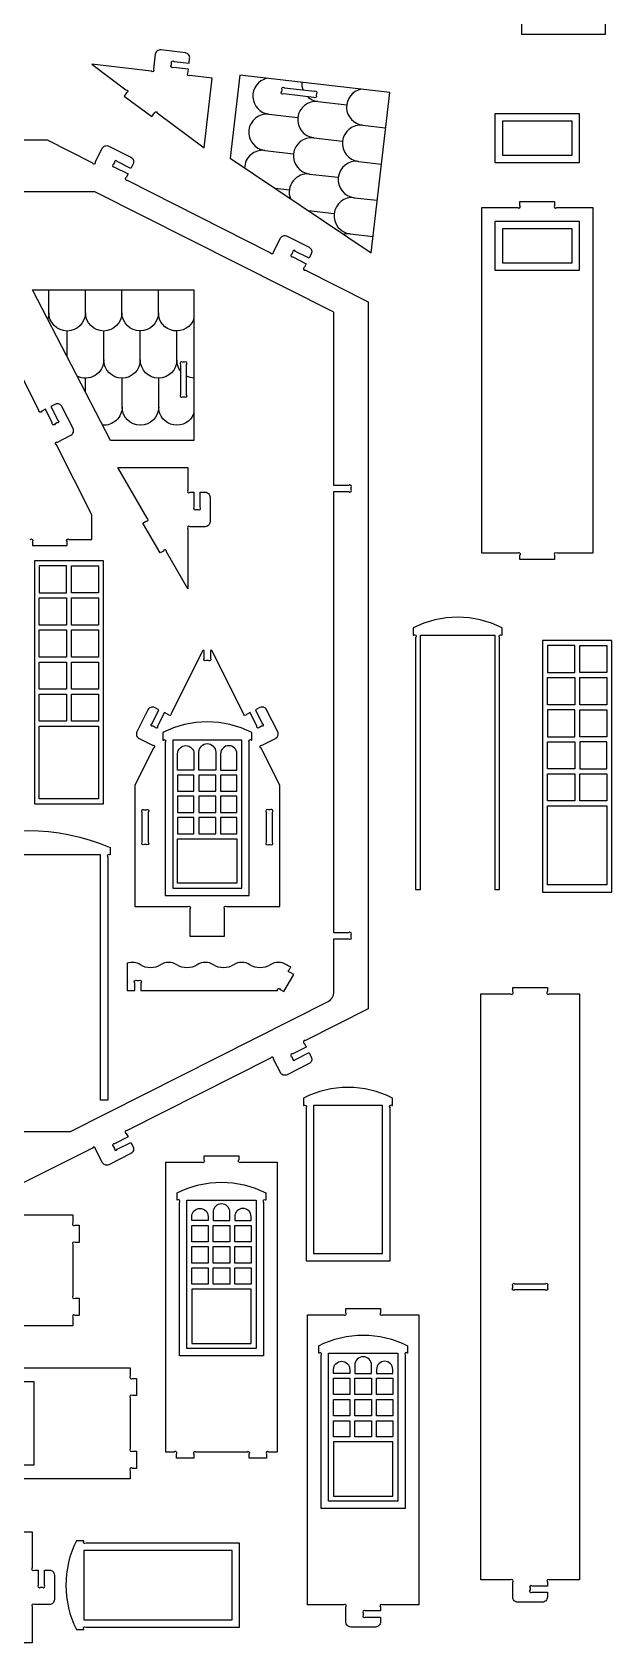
# Model space of a CAD drawing. Extents: x -1973 to 2178, y -1696 to 1934.
# Drawn here: x 1536 to 2099, y -1670 to -103 of the extents above; entities that cross this region are included whole.
import ezdxf

# ---------------------------------------------------------------- set-up
doc = ezdxf.new("R2010")
doc.units = 0
doc.header["$MEASUREMENT"] = 0
doc.layers.get('0').update_dxf_attribs({"linetype": 'CONTINUOUS'})

msp = doc.modelspace()

# ---------------------------------------------------------------- linework, layer by layer
for points in [[(2008.6, 45.8), (2008.9, 45.8, -1), (2011, 43.7), (2011, -105.4), (2092.6, -105.4), (2092.6, 43.7, -1), (2094.7, 45.8), (2095, 45.8), (2095, 53, 0.238913), (2008.6, 53)], [(1710.5, -148.1), (1688.8, -145.6, -1), (1686.9, -143.3), (1687.4, -139.4), (1672.8, -137.7, -1), (1670.9, -135.4), (1671.1, -133.6, -1), (1673.5, -131.8), (1688.1, -133.5), (1688.6, -128.7, 0.414214), (1684.4, -123.4), (1660.5, -120.6, 0.414214), (1655.2, -124.8), (1653.5, -139.4, -1), (1651.2, -141.3), (1593.4, -134.6), (1626.7, -159.4, -1), (1627.2, -162.3), (1624.9, -165.5), (1651.9, -185.5), (1654.2, -182.4, -1), (1657.1, -181.9), (1702.7, -215.8)], [(1809.3, -166.8), (1780.1, -163.4, -1), (1778.2, -161), (1778.4, -159.3, -1), (1780.8, -157.4), (1809.9, -160.8, -1), (1811.8, -163.1), (1811.6, -164.9, -1)], [(1972.4, -274), (2007.5, -274, 1), (2009.6, -271.9), (2009.6, -268), (2043.2, -268), (2043.2, -271), (2043.2, -271.9, 1), (2045.3, -274), (2080.4, -274), (2080.4, -610), (2045.3, -610, 1), (2043.2, -612.1), (2043.2, -616), (2009.6, -616), (2009.6, -612.1, 1), (2007.5, -610), (1972.4, -610)], [(1679.6, -426.5), (1679.6, -455.9, 1), (1681.8, -458), (1683.5, -458, 1), (1685.6, -455.9), (1685.6, -426.5, 1), (1683.5, -424.4), (1681.8, -424.4, 1)], [(1686.8, -526.7), (1686.8, -548.6, 1), (1689, -550.7), (1692.8, -550.7), (1692.8, -565.4, 1), (1695, -567.5), (1696.7, -567.5, 1), (1698.8, -565.4), (1698.8, -550.7), (1703.6, -550.7, -0.414214), (1708.4, -555.5), (1708.4, -579.5, -0.414214), (1703.6, -584.3), (1689, -584.3, 1), (1686.8, -586.4), (1686.8, -644.6), (1666.1, -608.7, 1), (1663.2, -607.9), (1659.8, -609.8), (1643, -580.7), (1646.4, -578.8, 1), (1647.2, -575.9), (1618.8, -526.7)], [(1913, -937), (1913, -689.8), (1985, -689.8), (1985, -937), (1989.8, -937), (1989.8, -692, -1), (1991.9, -689.8), (1992.2, -689.8), (1992.2, -682.6, 0.238913), (1905.8, -682.6), (1905.8, -689.8), (1906.1, -689.8, -1), (1908.2, -692), (1908.2, -937)], [(1635.2, -953.7), (1686.8, -953.7, -1), (1688.9, -955.8), (1688.9, -982.5), (1722.5, -982.5), (1722.5, -955.8, -1), (1724.6, -953.7), (1776.2, -953.7), (1776.2, -835.7), (1758, -799.7, -1), (1758.9, -796.8), (1772, -790.2, 0.414214), (1774.2, -783.8), (1763.4, -762.3, 0.414214), (1756.9, -760.2), (1752.6, -762.4), (1759.2, -775.5, -1), (1758.3, -778.3), (1756.7, -779.1, -1), (1753.9, -778.2), (1747.3, -765.1), (1743.8, -766.8, -1), (1741, -765.9), (1710.1, -704.8), (1708.7, -704.8), (1708.7, -712.3, -1), (1706.6, -714.4), (1704.8, -714.4, -1), (1702.7, -712.3), (1702.7, -704.8), (1701.3, -704.8), (1670.5, -765.9, -1), (1667.6, -766.8), (1664.2, -765.1), (1657.5, -778.2, -1), (1654.7, -779.1), (1653.1, -778.3, -1), (1652.2, -775.5), (1658.8, -762.4), (1654.5, -760.2, 0.414214), (1648.1, -762.3), (1637.3, -783.8, 0.414214), (1639.4, -790.2), (1652.5, -796.8, -1), (1653.4, -799.7), (1635.2, -835.7)], [(1662.5, -791.7), (1662.8, -791.7, -1), (1664.9, -793.8), (1664.9, -942.9), (1746.5, -942.9), (1746.5, -793.8, -1), (1748.6, -791.7), (1748.9, -791.7), (1748.9, -784.5, 0.238913), (1662.5, -784.5)], [(1692.8, -805.1), (1692.8, -821), (1676.9, -821), (1676.9, -805.1, -1)], [(1697.6, -821), (1697.6, -803.4, -1), (1713.9, -803.4), (1713.9, -821)], [(1718.7, -805.1), (1718.7, -821), (1734.5, -821), (1734.5, -805.1, 1)], [(1648.4, -861.9), (1648.4, -891.2, -1), (1646.3, -893.3), (1644.5, -893.3, -1), (1642.4, -891.2), (1642.4, -861.9, -1), (1644.5, -859.7), (1646.3, -859.7, -1)], [(1763, -861.9), (1763, -891.2, 1), (1765.1, -893.3), (1766.9, -893.3, 1), (1769, -891.2), (1769, -861.9, 1), (1766.9, -859.7), (1765.1, -859.7, 1)], [(1611.4, -903.5), (1611.1, -903.5, 1), (1609, -905.6), (1609, -1142), (1601.8, -1142), (1601.8, -903.5), (1460.2, -903.5), (1460.2, -1142), (1453, -1142), (1453, -905.6, 1), (1450.9, -903.5), (1450.6, -903.5), (1450.6, -896.3, -0.205755), (1611.4, -896.3)], [(1789.7, -1019.7), (1786.3, -1017.8, -1), (1785.6, -1014.9), (1787, -1012.4, -0.068104), (1782.7, -1010.3, 0.300981), (1766.8, -1010.3, -0.300981), (1747.2, -1010.3, 0.300981), (1731.3, -1010.3, -0.300981), (1711.7, -1010.3, 0.300981), (1695.8, -1010.3, -0.300981), (1676.2, -1010.3, 0.300981), (1660.3, -1010.3, -0.300981), (1640.8, -1010.3, 0.236244), (1628, -1008.8), (1628, -1035.3), (1635.2, -1035.3), (1635.2, -1027.9, -1), (1637.3, -1025.7), (1639, -1025.7, -1), (1641.2, -1027.9), (1641.2, -1035.3), (1773.8, -1035.3), (1773.8, -1035.2, -1), (1776.7, -1034.4), (1780.1, -1036.4)], [(1971.4, -1038.5), (2000.5, -1038.5, 1), (2002.6, -1036.3), (2002.6, -1032.5), (2036.2, -1032.5), (2036.2, -1036.3, 1), (2038.3, -1038.5), (2067.4, -1038.5), (2067.4, -1608.5), (2038.3, -1608.5, 1), (2036.2, -1610.6), (2036.2, -1614.5), (2021.5, -1614.5, 1), (2019.4, -1616.6), (2019.4, -1618.3, 1), (2021.5, -1620.5), (2036.2, -1620.5), (2036.2, -1625.3, -0.414214), (2031.4, -1630.1), (2007.4, -1630.1, -0.414214), (2002.6, -1625.3), (2002.6, -1610.6, 1), (2000.5, -1608.5), (1971.4, -1608.5)], [(1799.3, -1147.1), (1799.6, -1147.1, -1), (1801.7, -1149.2), (1801.7, -1298.3), (1883.3, -1298.3), (1883.3, -1149.2, -1), (1885.5, -1147.1), (1885.7, -1147.1), (1885.7, -1139.9, 0.238913), (1799.3, -1139.9)], [(1665.5, -1202.1), (1700.6, -1202.1, 1), (1702.7, -1199.9), (1702.7, -1196.1), (1736.3, -1196.1), (1736.3, -1199.1), (1736.3, -1199.9, 1), (1738.4, -1202.1), (1773.5, -1202.1), (1773.5, -1484.1), (1765.4, -1484.1, 1), (1763.3, -1486.2), (1763.3, -1490.1), (1746.5, -1490.1), (1746.5, -1486.2, 1), (1744.4, -1484.1), (1694.6, -1484.1, 1), (1692.5, -1486.2), (1692.5, -1490.1), (1675.7, -1490.1), (1675.7, -1486.2, 1), (1673.6, -1484.1), (1665.5, -1484.1)], [(1762.7, -1239.3), (1762.4, -1239.3, 1), (1760.3, -1241.4), (1760.3, -1390.5), (1678.7, -1390.5), (1678.7, -1241.4, 1), (1676.6, -1239.3), (1676.3, -1239.3), (1676.3, -1232.1, -0.238913), (1762.7, -1232.1)], [(1706.5, -1255.1), (1706.5, -1259), (1690.7, -1259), (1690.7, -1255.1, -1)], [(1727.7, -1259), (1727.7, -1251, 1), (1711.3, -1251), (1711.3, -1259)], [(1732.5, -1255.1), (1732.5, -1259), (1748.3, -1259), (1748.3, -1255.1, 1)], [(1293.1, -1361.4), (1293.1, -1326.3, 1), (1290.9, -1324.2), (1287.1, -1324.2), (1287.1, -1290.6), (1290.1, -1290.6), (1290.9, -1290.6, 1), (1293.1, -1288.5), (1293.1, -1253.4), (1575.1, -1253.4), (1575.1, -1261.5, 1), (1577.2, -1263.6), (1581.1, -1263.6), (1581.1, -1280.4), (1577.2, -1280.4, 1), (1575.1, -1282.5), (1575.1, -1332.3, 1), (1577.2, -1334.4), (1581.1, -1334.4), (1581.1, -1351.2), (1577.2, -1351.2, 1), (1575.1, -1353.3), (1575.1, -1361.4)], [(2004.7, -1320.5), (2034.1, -1320.5, -1), (2036.2, -1322.6), (2036.2, -1324.3, -1), (2034.1, -1326.5), (2004.7, -1326.5, -1), (2002.6, -1324.3), (2002.6, -1322.6, -1)], [(1874, -1344.7), (1874, -1348.6, 1), (1876.1, -1350.7), (1911.2, -1350.7), (1911.2, -1632.7), (1876.1, -1632.7, 1), (1874, -1634.8), (1874, -1638.7), (1859.3, -1638.7, 1), (1857.2, -1640.8), (1857.2, -1642.6, 1), (1859.3, -1644.7), (1874, -1644.7), (1874, -1649.5, -0.414214), (1869.2, -1654.3), (1845.2, -1654.3, -0.414214), (1840.4, -1649.5), (1840.4, -1634.8, 1), (1838.3, -1632.7), (1803.2, -1632.7), (1803.2, -1350.7), (1838.3, -1350.7, 1), (1840.4, -1348.6), (1840.4, -1344.7)], [(1900.4, -1387.9), (1900.1, -1387.9, 1), (1898, -1390), (1898, -1539.1), (1816.4, -1539.1), (1816.4, -1390, 1), (1814.3, -1387.9), (1814, -1387.9), (1814, -1380.7, -0.238913), (1900.4, -1380.7)], [(1865.4, -1407.6), (1865.4, -1399.7, 1), (1849, -1399.7), (1849, -1407.6)], [(1294.8, -1510.2), (1294.8, -1475.2, 1), (1292.7, -1473), (1288.8, -1473), (1288.8, -1439.4), (1291.8, -1439.4), (1292.7, -1439.4, 1), (1294.8, -1437.3), (1294.8, -1402.3), (1630.8, -1402.3), (1630.8, -1410.3, 1), (1632.9, -1412.5), (1636.8, -1412.5), (1636.8, -1429.3), (1632.9, -1429.3, 1), (1630.8, -1431.4), (1630.8, -1481.1, 1), (1632.9, -1483.2), (1636.8, -1483.2), (1636.8, -1500), (1632.9, -1500, 1), (1630.8, -1502.2), (1630.8, -1510.2)], [(1844.2, -1403.8), (1844.2, -1407.6), (1828.4, -1407.6), (1828.4, -1403.8, -1)], [(1870.2, -1403.8), (1870.2, -1407.6), (1886, -1407.6), (1886, -1403.8, 1)], [(1386, -1413), (1386, -1413.3, 1), (1388.1, -1415.4), (1537.2, -1415.4), (1537.2, -1497), (1388.1, -1497, 1), (1386, -1499.2), (1386, -1499.4), (1378.8, -1499.4, -0.238913), (1378.8, -1413)], [(1247.5, -1598.9), (1251.4, -1598.9, 1), (1253.5, -1596.7), (1253.5, -1561.7), (1535.5, -1561.7), (1535.5, -1596.7, 1), (1537.7, -1598.9), (1541.5, -1598.9), (1541.5, -1613.5, 1), (1543.7, -1615.7), (1545.4, -1615.7, 1), (1547.5, -1613.5), (1547.5, -1598.9), (1552.3, -1598.9, -0.414214), (1557.1, -1603.7), (1557.1, -1627.7, -0.414214), (1552.3, -1632.5), (1537.7, -1632.5, 1), (1535.5, -1634.6), (1535.5, -1669.6), (1253.5, -1669.6), (1253.5, -1634.6, 1), (1251.4, -1632.5), (1247.5, -1632.5)], [(1585.8, -1656.8), (1585.8, -1656.6, -1), (1587.9, -1654.4), (1737, -1654.4), (1737, -1572.8), (1587.9, -1572.8, -1), (1585.8, -1570.7), (1585.8, -1570.4), (1578.6, -1570.4, 0.238913), (1578.6, -1656.8)]]:
    msp.add_lwpolyline(points, format="xyb", close=True)
for points in [[(1737.3, -145.2), (1728, -225.9), (1865, -317.8), (1883, -162)], [(1985.6, -182.4), (2067.2, -182.4), (2067.2, -230.4), (1985.6, -230.4)], [(2060, -223.2), (1992.8, -223.2), (1992.8, -189.6), (2060, -189.6)], [(1985.6, -287.2), (2067.2, -287.2), (2067.2, -335.2), (1985.6, -335.2)], [(2060, -328), (1992.8, -328), (1992.8, -294.4), (2060, -294.4)], [(1692.8, -500.5), (1611.6, -500.5), (1536, -353.8), (1692.8, -353.8)], [(1604.9, -617.5), (1537.7, -617.5), (1537.7, -853.7), (1604.9, -853.7)], [(1542.5, -648.7), (1568.9, -648.7), (1568.9, -622.3), (1542.5, -622.3)], [(1600.1, -648.7), (1573.7, -648.7), (1573.7, -622.3), (1600.1, -622.3)], [(1542.5, -679.9), (1542.5, -653.5), (1568.9, -653.5), (1568.9, -679.9)], [(1600.1, -679.9), (1573.7, -679.9), (1573.7, -653.5), (1600.1, -653.5)], [(1542.5, -684.7), (1568.9, -684.7), (1568.9, -711.1), (1542.5, -711.1)], [(1573.7, -711.1), (1573.7, -684.7), (1600.1, -684.7), (1600.1, -711.1)], [(2098.8, -695), (2031.6, -695), (2031.6, -939.8), (2098.8, -939.8)], [(2062.8, -726.2), (2062.8, -699.8), (2036.4, -699.8), (2036.4, -726.2)], [(2067.6, -699.8), (2094, -699.8), (2094, -726.2), (2067.6, -726.2)], [(1568.9, -742.3), (1542.5, -742.3), (1542.5, -715.9), (1568.9, -715.9)], [(1573.7, -742.3), (1573.7, -715.9), (1600.1, -715.9), (1600.1, -742.3)], [(2062.8, -757.4), (2036.4, -757.4), (2036.4, -731), (2062.8, -731)], [(2067.6, -757.4), (2067.6, -731), (2094, -731), (2094, -757.4)], [(1568.9, -773.5), (1542.5, -773.5), (1542.5, -747.1), (1568.9, -747.1)], [(1573.7, -773.5), (1573.7, -747.1), (1600.1, -747.1), (1600.1, -773.5)], [(2036.4, -788.6), (2062.8, -788.6), (2062.8, -762.2), (2036.4, -762.2)], [(2067.6, -788.6), (2067.6, -762.2), (2094, -762.2), (2094, -788.6)], [(1600.1, -848.9), (1542.5, -848.9), (1542.5, -778.3), (1600.1, -778.3)], [(1739.3, -791.7), (1672.1, -791.7), (1672.1, -935.7), (1739.3, -935.7)], [(2062.8, -819.8), (2036.4, -819.8), (2036.4, -793.4), (2062.8, -793.4)], [(2067.6, -819.8), (2094, -819.8), (2094, -793.4), (2067.6, -793.4)], [(1676.9, -841.6), (1692.8, -841.6), (1692.8, -825.8), (1676.9, -825.8)], [(1697.6, -841.6), (1713.9, -841.6), (1713.9, -825.8), (1697.6, -825.8)], [(1718.7, -841.6), (1734.5, -841.6), (1734.5, -825.8), (1718.7, -825.8)], [(2036.4, -824.6), (2062.8, -824.6), (2062.8, -851), (2036.4, -851)], [(2067.6, -851), (2067.6, -824.6), (2094, -824.6), (2094, -851)], [(1676.9, -862.2), (1692.8, -862.2), (1692.8, -846.4), (1676.9, -846.4)], [(1697.6, -862.2), (1713.9, -862.2), (1713.9, -846.4), (1697.6, -846.4)], [(1718.7, -862.2), (1734.5, -862.2), (1734.5, -846.4), (1718.7, -846.4)], [(2036.4, -855.8), (2094, -855.8), (2094, -932.6), (2036.4, -932.6)], [(1676.9, -882.9), (1692.8, -882.9), (1692.8, -867), (1676.9, -867)], [(1697.6, -882.9), (1713.9, -882.9), (1713.9, -867), (1697.6, -867)], [(1718.7, -882.9), (1734.5, -882.9), (1734.5, -867), (1718.7, -867)], [(1734.5, -930.9), (1676.9, -930.9), (1676.9, -887.7), (1734.5, -887.7)], [(1876.1, -1147.1), (1808.9, -1147.1), (1808.9, -1291.1), (1876.1, -1291.1)], [(1685.9, -1239.3), (1753.1, -1239.3), (1753.1, -1383.3), (1685.9, -1383.3)], [(1706.5, -1279.6), (1690.7, -1279.6), (1690.7, -1263.8), (1706.5, -1263.8)], [(1727.7, -1279.6), (1711.3, -1279.6), (1711.3, -1263.8), (1727.7, -1263.8)], [(1748.3, -1279.6), (1732.5, -1279.6), (1732.5, -1263.8), (1748.3, -1263.8)], [(1706.5, -1300.3), (1690.7, -1300.3), (1690.7, -1284.4), (1706.5, -1284.4)], [(1727.7, -1300.3), (1711.3, -1300.3), (1711.3, -1284.4), (1727.7, -1284.4)], [(1748.3, -1300.3), (1732.5, -1300.3), (1732.5, -1284.4), (1748.3, -1284.4)], [(1706.5, -1320.9), (1690.7, -1320.9), (1690.7, -1305.1), (1706.5, -1305.1)], [(1727.7, -1320.9), (1711.3, -1320.9), (1711.3, -1305.1), (1727.7, -1305.1)], [(1748.3, -1320.9), (1732.5, -1320.9), (1732.5, -1305.1), (1748.3, -1305.1)], [(1690.7, -1378.5), (1748.3, -1378.5), (1748.3, -1325.7), (1690.7, -1325.7)], [(1823.6, -1387.9), (1890.8, -1387.9), (1890.8, -1531.9), (1823.6, -1531.9)], [(1844.2, -1428.3), (1828.4, -1428.3), (1828.4, -1412.4), (1844.2, -1412.4)], [(1865.4, -1428.3), (1849, -1428.3), (1849, -1412.4), (1865.4, -1412.4)], [(1886, -1428.3), (1870.2, -1428.3), (1870.2, -1412.4), (1886, -1412.4)], [(1844.2, -1448.9), (1828.4, -1448.9), (1828.4, -1433.1), (1844.2, -1433.1)], [(1865.4, -1448.9), (1849, -1448.9), (1849, -1433.1), (1865.4, -1433.1)], [(1886, -1448.9), (1870.2, -1448.9), (1870.2, -1433.1), (1886, -1433.1)], [(1844.2, -1469.5), (1828.4, -1469.5), (1828.4, -1453.7), (1844.2, -1453.7)], [(1865.4, -1469.5), (1849, -1469.5), (1849, -1453.7), (1865.4, -1453.7)], [(1886, -1469.5), (1870.2, -1469.5), (1870.2, -1453.7), (1886, -1453.7)], [(1828.4, -1527.1), (1886, -1527.1), (1886, -1474.3), (1828.4, -1474.3)], [(1585.8, -1580), (1585.8, -1647.2), (1729.8, -1647.2), (1729.8, -1580)]]:
    msp.add_lwpolyline(points, close=True)
for points in [[(1763.6, -148.2, 0.837253), (1765.7, -183.1, 1), (1761.7, -218.3, 0.437228), (1741.9, -235.3)], [(1797.6, -152.1, 0.106398), (1798.7, -159.5)], [(1803.1, -166, 0.162473), (1813.3, -170.8, 1), (1809.2, -206, 1), (1805.2, -241.3, 0.561627), (1786.5, -265.2)], [(1855.3, -158.8, 0.853828), (1856.7, -193.8, 1), (1852.7, -229, 1), (1848.6, -264.3, 1), (1844.6, -299.5, 0.088868), (1838.3, -299.9)], [(1502.2, -208.1), (1550, -208.1), (1594.1, -230.4, 1), (1597, -229.5), (1603.6, -216.3, -0.414214), (1610, -214.2), (1631.5, -225, -0.414214), (1633.6, -231.5), (1631.4, -235.8), (1618.3, -229.2, 1), (1615.5, -230.1), (1614.7, -231.7, 1), (1615.6, -234.5), (1628.7, -241.1), (1627, -244.6, 1), (1627.9, -247.4), (1767.3, -317.8, 1), (1770.2, -316.9), (1776.8, -303.8, -0.414214), (1783.2, -301.6), (1804.6, -312.5, -0.414214), (1806.8, -318.9), (1804.6, -323.2), (1791.5, -316.6, 1), (1788.6, -317.5), (1787.9, -319.1, 1), (1788.8, -321.9), (1801.9, -328.6), (1800.1, -332, 1), (1801.1, -334.9), (1862.2, -365.7), (1862.2, -1053.2), (1801.1, -1084, 1), (1800.1, -1086.9), (1801.9, -1090.3), (1788.8, -1096.9, 1), (1787.9, -1099.8), (1788.6, -1101.4, 1), (1791.5, -1102.3), (1804.6, -1095.7), (1806.8, -1100, -0.414214), (1804.6, -1106.4), (1783.2, -1117.2, -0.414214), (1776.8, -1115.1), (1770.2, -1102, 1), (1767.3, -1101.1), (1627.9, -1171.4, 1), (1627, -1174.3), (1628.7, -1177.7), (1615.6, -1184.4, 1), (1614.7, -1187.2), (1615.5, -1188.8, 1), (1618.3, -1189.7), (1631.4, -1183.1), (1633.6, -1187.4, -0.414214), (1631.5, -1193.8), (1610, -1204.7, -0.414214), (1603.6, -1202.5), (1597, -1189.4, 1), (1594.1, -1188.5), (1526.2, -1222.8)], [(1502.2, -1172.4), (1572.8, -1172.4), (1823.3, -1045.9, 0.283043), (1828.6, -1037.3), (1828.6, -985.1), (1843.3, -985.1, 1), (1845.4, -983), (1845.4, -981.2, 1), (1843.3, -979.1), (1828.6, -979.1), (1828.6, -550.1), (1843.3, -550.1, 1), (1845.4, -548), (1845.4, -546.2, 1), (1843.3, -544.1), (1828.6, -544.1), (1828.6, -375.6), (1596.5, -258.5), (1502.2, -258.5)], [(1533.7, -596.6, -1), (1535.9, -598.8), (1535.9, -602.6), (1569.5, -602.6), (1569.5, -598.8, -1), (1571.6, -596.6), (1593.5, -596.6), (1593.5, -572.6), (1559.2, -504.7, -1), (1560.1, -501.9), (1573.2, -495.2, 0.414214), (1575.3, -488.8), (1564.5, -467.4, 0.414214), (1558.1, -465.2), (1553.8, -467.4), (1560.4, -480.5, -1), (1559.5, -483.4), (1557.9, -484.2, -1), (1555, -483.2), (1548.4, -470.1), (1545, -471.9, -1), (1542.1, -470.9), (1470.8, -329.6)], [(1692.8, -381.7, -0.853828), (1658.2, -376.2, -1), (1622.8, -376.2, -1), (1587.3, -376.2, -1), (1551.8, -376.2, -0.088868), (1550.7, -382.4)], [(1679.6, -432.7, -0.162473), (1676.1, -422, -1), (1640.6, -422, -1), (1605.1, -422, -0.561627), (1579.3, -437.8)], [(1692.8, -439.8, -0.106398), (1685.6, -437.8)], [(1692.8, -474, -0.837253), (1658.5, -467.9, -1), (1623, -467.9, -0.437228), (1603.9, -485.5)]]:
    msp.add_lwpolyline(points, format="xyb")
for points in [[(1813.3, -170.8), (1841.2, -174)], [(1765.7, -183.1), (1793.6, -186.3)], [(1856.7, -193.8), (1879, -196.3)], [(1761.7, -218.3), (1789.6, -221.5)], [(1809.2, -206), (1837.1, -209.3)], [(1852.7, -229), (1875, -231.6)], [(1805.2, -241.3), (1833, -244.5)], [(1771.6, -255.2), (1785.5, -256.8)], [(1848.6, -264.3), (1870.9, -266.8)], [(1804, -276.9), (1829, -279.7)], [(1844.6, -299.5), (1866.9, -302.1)], [(1551.8, -376.2), (1551.8, -353.8)], [(1587.3, -376.2), (1587.3, -353.8)], [(1622.8, -376.2), (1622.8, -353.8)], [(1658.2, -376.2), (1658.2, -353.8)], [(1569.7, -419.2), (1569.7, -394)], [(1605.1, -422), (1605.1, -394)], [(1640.6, -422), (1640.6, -394)], [(1676.1, -422), (1676.1, -394)], [(1587.5, -453.8), (1587.5, -439.8)], [(1623, -467.9), (1623, -439.8)], [(1658.5, -467.9), (1658.5, -439.8)]]:
    msp.add_lwpolyline(points)

doc.saveas('drawing.dxf')
